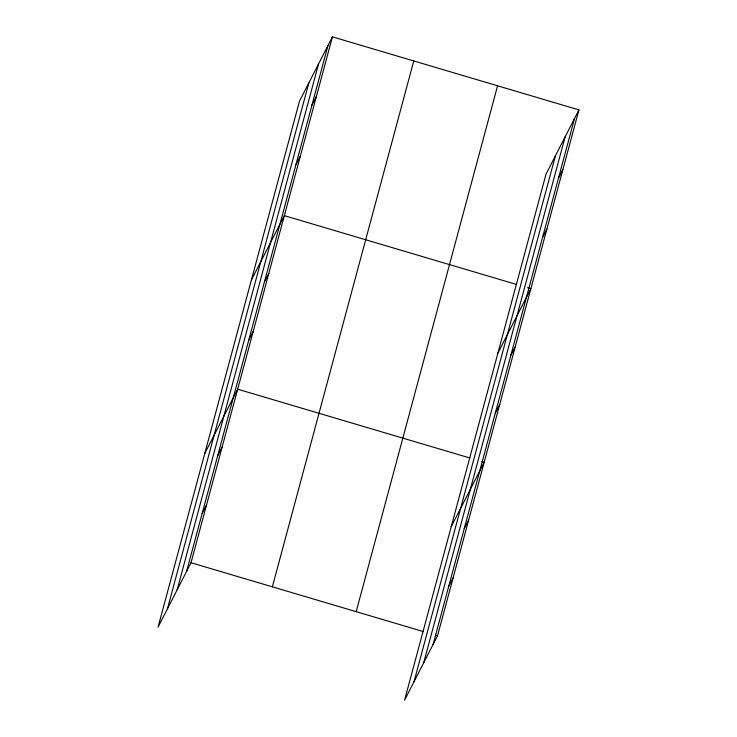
<?xml version="1.0" encoding="UTF-8"?>
<svg xmlns="http://www.w3.org/2000/svg" width="737" height="737" viewBox="0 0 737 737"><rect width="100%" height="100%" fill="white"/><g stroke="black" fill="none" stroke-linecap="round" stroke-linejoin="round"><path stroke-width="1.11" d="M167.483 608.716L308.877 82.83M177.175 589.766L318.577 63.889M186.581 571.378L327.983 45.501M332.415 36.85L299.471 101.227L158.068 627.104L191.012 562.727L332.415 36.85L578.932 109.896L437.529 635.773L404.585 700.15L545.988 174.273L578.932 109.896M272.358 586.836L413.761 60.959M356.183 611.673L497.576 85.796M414.001 681.762L555.403 155.885M423.692 662.812L565.095 136.935M433.107 644.424L574.501 118.546M311.963 105.096L316.385 96.446M295.933 164.701L300.364 156.051M251.391 280.023L284.335 215.646L516.563 284.464M264.353 282.142L268.784 273.491M248.802 339.987L253.224 331.346M204.729 453.559L237.673 389.191L469.902 457.999M217.691 455.687L222.123 447.037M202.141 513.532L206.563 504.882M558.48 178.151L562.902 169.501M542.45 237.747L546.882 229.096M497.917 353.069L530.852 288.701L527.554 287.725M510.87 355.197L515.301 346.547M495.319 413.042L499.75 404.392M451.247 526.614L484.191 462.237L481.989 461.583M464.209 528.733L468.64 520.082M448.658 586.578L453.08 577.928M191.012 562.727L423.241 631.545M435.327 635.128L437.529 635.773"/></g></svg>
